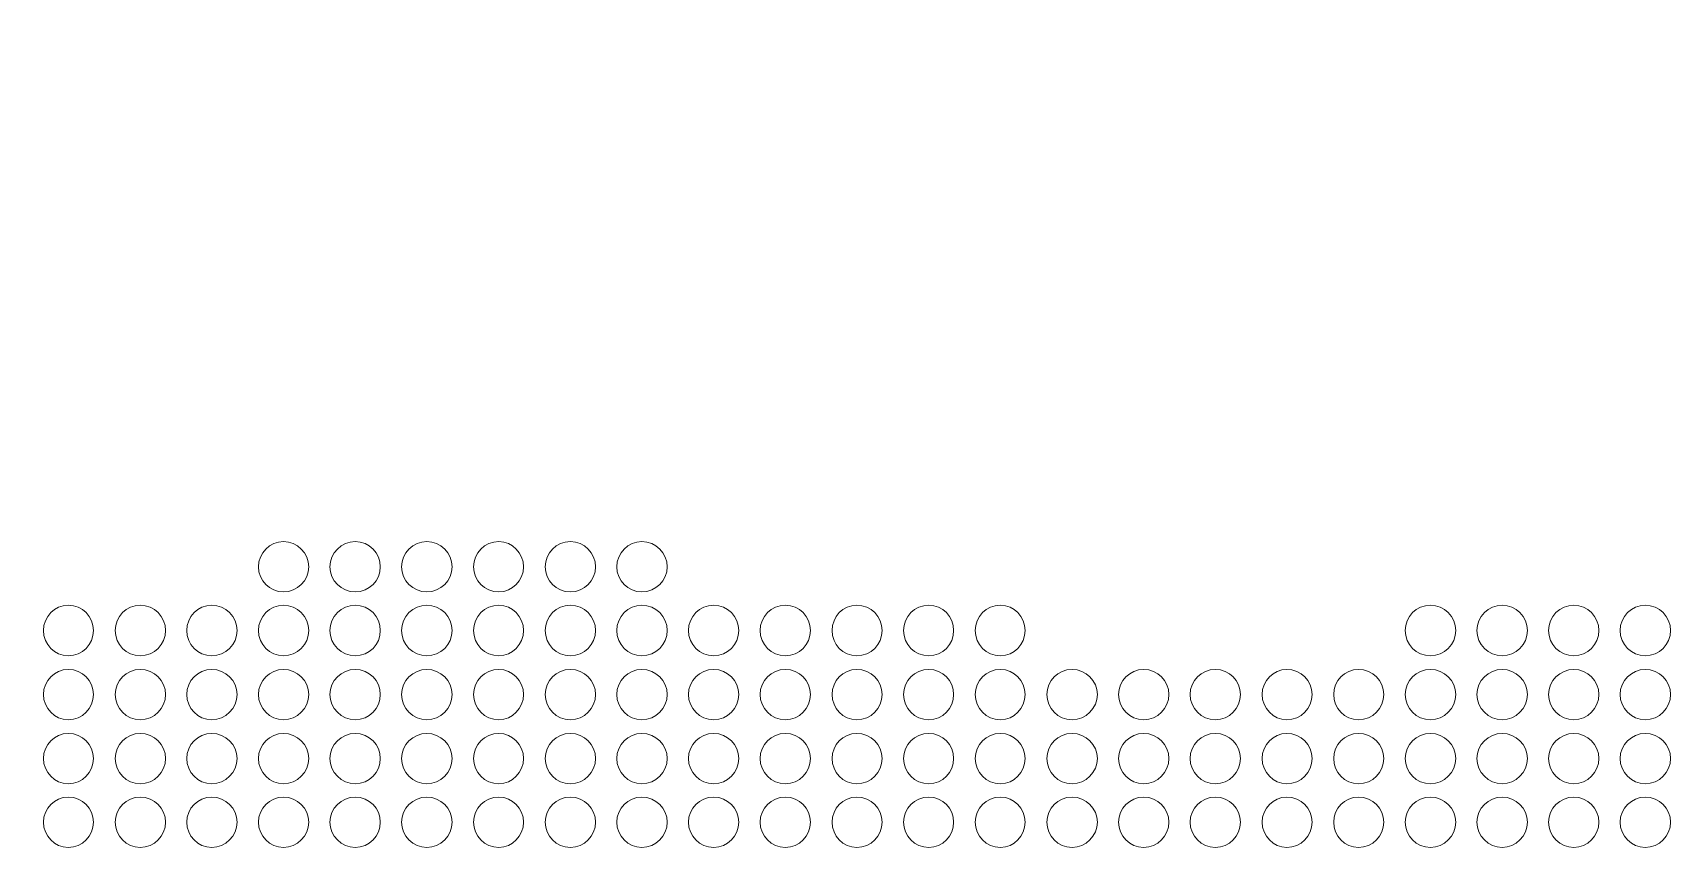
# Model space of a CAD drawing. Header units: inches. Extents: x 243 to 900, y -519 to -86.
# Drawn here: x 300.8 to 357.2, y -171.2 to -142.8 of the extents above; entities that cross this region are included whole.
import ezdxf

# ---------------------------------------------------------------- set-up
doc = ezdxf.new("R2010")
doc.units = ezdxf.units.IN
doc.header["$MEASUREMENT"] = 0
doc.layers.add('Layer 1', color=7, linetype='Continuous')

# ---------------------------------------------------------------- blocks, each defined once
blk = doc.blocks.new('block 3')
at = {"layer": 'Layer 1', "lineweight": 0}
blk.add_open_spline([(898.138, -484.267), (898.138, -494.991), (889.368, -503.763), (878.645, -503.763), (878.645, -503.763), (266.12, -503.763), (266.12, -503.763), (255.397, -503.763), (246.624, -494.991), (246.624, -484.267), (246.624, -484.267), (246.624, -108.507), (246.624, -108.507), (246.624, -97.783), (255.397, -89.011), (266.12, -89.011), (266.12, -89.011), (878.645, -89.011), (878.645, -89.011), (889.368, -89.011), (898.138, -97.783), (898.138, -108.507), (898.138, -108.507), (898.138, -484.267), (898.138, -484.267)], degree=3, knots=[0, 0, 0, 0, 1, 1, 1, 2, 2, 2, 3, 3, 3, 4, 4, 4, 5, 5, 5, 6, 6, 6, 7, 7, 7, 8, 8, 8, 8], dxfattribs=at)
blk = doc.blocks.new('block 2')
at = {"layer": 'Layer 1'}
blk.add_blockref('block 3', (0, 0), dxfattribs=at)
blk = doc.blocks.new('block 15')
at = {"layer": 'Layer 1', "lineweight": 0}
for points in [[(310.309, -161.265), (310.309, -161.735), (309.91, -162.132), (309.439, -162.132), (308.966, -162.132), (308.567, -161.735), (308.567, -161.265), (308.567, -160.79), (308.966, -160.394), (309.439, -160.394), (309.91, -160.394), (310.309, -160.79), (310.309, -161.265)], [(312.778, -161.265), (312.778, -161.735), (312.397, -162.132), (311.908, -162.132), (311.435, -162.132), (311.039, -161.735), (311.039, -161.265), (311.039, -160.79), (311.435, -160.394), (311.908, -160.394), (312.397, -160.394), (312.778, -160.79), (312.778, -161.265)], [(315.253, -161.265), (315.253, -161.735), (314.869, -162.132), (314.38, -162.132), (313.907, -162.132), (313.511, -161.735), (313.511, -161.265), (313.511, -160.79), (313.907, -160.394), (314.38, -160.394), (314.869, -160.394), (315.253, -160.79), (315.253, -161.265)], [(317.722, -161.265), (317.722, -161.735), (317.339, -162.132), (316.871, -162.132), (316.379, -162.132), (315.998, -161.735), (315.998, -161.265), (315.998, -160.79), (316.379, -160.394), (316.871, -160.394), (317.339, -160.394), (317.722, -160.79), (317.722, -161.265)], [(320.21, -161.265), (320.21, -161.735), (319.814, -162.132), (319.34, -162.132), (318.854, -162.132), (318.473, -161.735), (318.473, -161.265), (318.473, -160.79), (318.854, -160.394), (319.34, -160.394), (319.814, -160.394), (320.21, -160.79), (320.21, -161.265)], [(322.682, -161.265), (322.682, -161.735), (322.283, -162.132), (321.812, -162.132), (321.326, -162.132), (320.943, -161.735), (320.943, -161.265), (320.943, -160.79), (321.326, -160.394), (321.812, -160.394), (322.283, -160.394), (322.682, -160.79), (322.682, -161.265)]]:
    blk.add_open_spline(points, degree=3, knots=[0, 0, 0, 0, 1, 1, 1, 2, 2, 2, 3, 3, 3, 4, 4, 4, 4], dxfattribs=at)
blk = doc.blocks.new('block 16')
at = {"layer": 'Layer 1', "lineweight": 0}
for points in [[(302.874, -163.462), (302.874, -163.948), (302.494, -164.332), (302.007, -164.332), (301.531, -164.332), (301.15, -163.948), (301.15, -163.462), (301.15, -162.986), (301.531, -162.589), (302.007, -162.589), (302.494, -162.589), (302.874, -162.986), (302.874, -163.462)], [(305.365, -163.462), (305.365, -163.948), (304.966, -164.332), (304.492, -164.332), (304.006, -164.332), (303.625, -163.948), (303.625, -163.462), (303.625, -162.986), (304.006, -162.589), (304.492, -162.589), (304.966, -162.589), (305.365, -162.986), (305.365, -163.462)], [(307.834, -163.462), (307.834, -163.948), (307.438, -164.332), (306.964, -164.332), (306.475, -164.332), (306.095, -163.948), (306.095, -163.462), (306.095, -162.986), (306.475, -162.589), (306.964, -162.589), (307.438, -162.589), (307.834, -162.986), (307.834, -163.462)], [(310.309, -163.462), (310.309, -163.948), (309.91, -164.332), (309.439, -164.332), (308.966, -164.332), (308.567, -163.948), (308.567, -163.462), (308.567, -162.986), (308.966, -162.589), (309.439, -162.589), (309.91, -162.589), (310.309, -162.986), (310.309, -163.462)], [(312.778, -163.462), (312.778, -163.948), (312.397, -164.332), (311.908, -164.332), (311.435, -164.332), (311.039, -163.948), (311.039, -163.462), (311.039, -162.986), (311.435, -162.589), (311.908, -162.589), (312.397, -162.589), (312.778, -162.986), (312.778, -163.462)], [(315.253, -163.462), (315.253, -163.948), (314.869, -164.332), (314.38, -164.332), (313.907, -164.332), (313.511, -163.948), (313.511, -163.462), (313.511, -162.986), (313.907, -162.589), (314.38, -162.589), (314.869, -162.589), (315.253, -162.986), (315.253, -163.462)], [(317.722, -163.462), (317.722, -163.948), (317.339, -164.332), (316.871, -164.332), (316.379, -164.332), (315.998, -163.948), (315.998, -163.462), (315.998, -162.986), (316.379, -162.589), (316.871, -162.589), (317.339, -162.589), (317.722, -162.986), (317.722, -163.462)], [(320.21, -163.462), (320.21, -163.948), (319.814, -164.332), (319.34, -164.332), (318.854, -164.332), (318.473, -163.948), (318.473, -163.462), (318.473, -162.986), (318.854, -162.589), (319.34, -162.589), (319.814, -162.589), (320.21, -162.986), (320.21, -163.462)], [(322.682, -163.462), (322.682, -163.948), (322.283, -164.332), (321.812, -164.332), (321.326, -164.332), (320.943, -163.948), (320.943, -163.462), (320.943, -162.986), (321.326, -162.589), (321.812, -162.589), (322.283, -162.589), (322.682, -162.986), (322.682, -163.462)], [(325.152, -163.462), (325.152, -163.948), (324.758, -164.332), (324.287, -164.332), (323.809, -164.332), (323.415, -163.948), (323.415, -163.462), (323.415, -162.986), (323.809, -162.589), (324.287, -162.589), (324.758, -162.589), (325.152, -162.986), (325.152, -163.462)], [(327.626, -163.462), (327.626, -163.948), (327.245, -164.332), (326.756, -164.332), (326.283, -164.332), (325.886, -163.948), (325.886, -163.462), (325.886, -162.986), (326.283, -162.589), (326.756, -162.589), (327.245, -162.589), (327.626, -162.986), (327.626, -163.462)], [(330.098, -163.462), (330.098, -163.948), (329.717, -164.332), (329.228, -164.332), (328.755, -164.332), (328.374, -163.948), (328.374, -163.462), (328.374, -162.986), (328.755, -162.589), (329.228, -162.589), (329.717, -162.589), (330.098, -162.986), (330.098, -163.462)], [(332.57, -163.462), (332.57, -163.948), (332.187, -164.332), (331.716, -164.332), (331.227, -164.332), (330.844, -163.948), (330.844, -163.462), (330.844, -162.986), (331.227, -162.589), (331.716, -162.589), (332.187, -162.589), (332.57, -162.986), (332.57, -163.462)], [(335.039, -163.462), (335.039, -163.948), (334.662, -164.332), (334.186, -164.332), (333.696, -164.332), (333.318, -163.948), (333.318, -163.462), (333.318, -162.986), (333.696, -162.589), (334.186, -162.589), (334.662, -162.589), (335.039, -162.986), (335.039, -163.462)], [(349.903, -163.462), (349.903, -163.948), (349.507, -164.332), (349.034, -164.332), (348.544, -164.332), (348.164, -163.948), (348.164, -163.462), (348.164, -162.986), (348.544, -162.589), (349.034, -162.589), (349.507, -162.589), (349.903, -162.986), (349.903, -163.462)], [(352.378, -163.462), (352.378, -163.948), (351.981, -164.332), (351.508, -164.332), (351.035, -164.332), (350.635, -163.948), (350.635, -163.462), (350.635, -162.986), (351.035, -162.589), (351.508, -162.589), (351.981, -162.589), (352.378, -162.986), (352.378, -163.462)], [(354.847, -163.462), (354.847, -163.948), (354.451, -164.332), (353.977, -164.332), (353.507, -164.332), (353.107, -163.948), (353.107, -163.462), (353.107, -162.986), (353.507, -162.589), (353.977, -162.589), (354.451, -162.589), (354.847, -162.986), (354.847, -163.462)], [(357.322, -163.462), (357.322, -163.948), (356.923, -164.332), (356.449, -164.332), (355.979, -164.332), (355.58, -163.948), (355.58, -163.462), (355.58, -162.986), (355.979, -162.589), (356.449, -162.589), (356.923, -162.589), (357.322, -162.986), (357.322, -163.462)]]:
    blk.add_open_spline(points, degree=3, knots=[0, 0, 0, 0, 1, 1, 1, 2, 2, 2, 3, 3, 3, 4, 4, 4, 4], dxfattribs=at)
blk = doc.blocks.new('block 17')
at = {"layer": 'Layer 1', "lineweight": 0}
for points in [[(302.874, -165.674), (302.874, -166.148), (302.494, -166.543), (302.007, -166.543), (301.531, -166.543), (301.15, -166.148), (301.15, -165.674), (301.15, -165.202), (301.531, -164.804), (302.007, -164.804), (302.494, -164.804), (302.874, -165.202), (302.874, -165.674)], [(305.365, -165.674), (305.365, -166.148), (304.966, -166.543), (304.492, -166.543), (304.006, -166.543), (303.625, -166.148), (303.625, -165.674), (303.625, -165.202), (304.006, -164.804), (304.492, -164.804), (304.966, -164.804), (305.365, -165.202), (305.365, -165.674)], [(307.834, -165.674), (307.834, -166.148), (307.438, -166.543), (306.964, -166.543), (306.475, -166.543), (306.095, -166.148), (306.095, -165.674), (306.095, -165.202), (306.475, -164.804), (306.964, -164.804), (307.438, -164.804), (307.834, -165.202), (307.834, -165.674)], [(310.309, -165.674), (310.309, -166.148), (309.91, -166.543), (309.439, -166.543), (308.966, -166.543), (308.567, -166.148), (308.567, -165.674), (308.567, -165.202), (308.966, -164.804), (309.439, -164.804), (309.91, -164.804), (310.309, -165.202), (310.309, -165.674)], [(312.778, -165.674), (312.778, -166.148), (312.397, -166.543), (311.908, -166.543), (311.435, -166.543), (311.039, -166.148), (311.039, -165.674), (311.039, -165.202), (311.435, -164.804), (311.908, -164.804), (312.397, -164.804), (312.778, -165.202), (312.778, -165.674)], [(315.253, -165.674), (315.253, -166.148), (314.869, -166.543), (314.38, -166.543), (313.907, -166.543), (313.511, -166.148), (313.511, -165.674), (313.511, -165.202), (313.907, -164.804), (314.38, -164.804), (314.869, -164.804), (315.253, -165.202), (315.253, -165.674)], [(317.722, -165.674), (317.722, -166.148), (317.339, -166.543), (316.871, -166.543), (316.379, -166.543), (315.998, -166.148), (315.998, -165.674), (315.998, -165.202), (316.379, -164.804), (316.871, -164.804), (317.339, -164.804), (317.722, -165.202), (317.722, -165.674)], [(320.21, -165.674), (320.21, -166.148), (319.814, -166.543), (319.34, -166.543), (318.854, -166.543), (318.473, -166.148), (318.473, -165.674), (318.473, -165.202), (318.854, -164.804), (319.34, -164.804), (319.814, -164.804), (320.21, -165.202), (320.21, -165.674)], [(322.682, -165.674), (322.682, -166.148), (322.283, -166.543), (321.812, -166.543), (321.326, -166.543), (320.943, -166.148), (320.943, -165.674), (320.943, -165.202), (321.326, -164.804), (321.812, -164.804), (322.283, -164.804), (322.682, -165.202), (322.682, -165.674)], [(325.152, -165.674), (325.152, -166.148), (324.758, -166.543), (324.287, -166.543), (323.809, -166.543), (323.415, -166.148), (323.415, -165.674), (323.415, -165.202), (323.809, -164.804), (324.287, -164.804), (324.758, -164.804), (325.152, -165.202), (325.152, -165.674)], [(327.626, -165.674), (327.626, -166.148), (327.245, -166.543), (326.756, -166.543), (326.283, -166.543), (325.886, -166.148), (325.886, -165.674), (325.886, -165.202), (326.283, -164.804), (326.756, -164.804), (327.245, -164.804), (327.626, -165.202), (327.626, -165.674)], [(330.098, -165.674), (330.098, -166.148), (329.717, -166.543), (329.228, -166.543), (328.755, -166.543), (328.374, -166.148), (328.374, -165.674), (328.374, -165.202), (328.755, -164.804), (329.228, -164.804), (329.717, -164.804), (330.098, -165.202), (330.098, -165.674)], [(332.57, -165.674), (332.57, -166.148), (332.187, -166.543), (331.716, -166.543), (331.227, -166.543), (330.844, -166.148), (330.844, -165.674), (330.844, -165.202), (331.227, -164.804), (331.716, -164.804), (332.187, -164.804), (332.57, -165.202), (332.57, -165.674)], [(335.039, -165.674), (335.039, -166.148), (334.662, -166.543), (334.186, -166.543), (333.696, -166.543), (333.318, -166.148), (333.318, -165.674), (333.318, -165.202), (333.696, -164.804), (334.186, -164.804), (334.662, -164.804), (335.039, -165.202), (335.039, -165.674)], [(337.533, -165.674), (337.533, -166.148), (337.131, -166.543), (336.66, -166.543), (336.171, -166.543), (335.79, -166.148), (335.79, -165.674), (335.79, -165.202), (336.171, -164.804), (336.66, -164.804), (337.131, -164.804), (337.533, -165.202), (337.533, -165.674)], [(340.002, -165.674), (340.002, -166.148), (339.619, -166.543), (339.129, -166.543), (338.659, -166.543), (338.262, -166.148), (338.262, -165.674), (338.262, -165.202), (338.659, -164.804), (339.129, -164.804), (339.619, -164.804), (340.002, -165.202), (340.002, -165.674)], [(342.474, -165.674), (342.474, -166.148), (342.091, -166.543), (341.604, -166.543), (341.131, -166.543), (340.732, -166.148), (340.732, -165.674), (340.732, -165.202), (341.131, -164.804), (341.604, -164.804), (342.091, -164.804), (342.474, -165.202), (342.474, -165.674)], [(344.943, -165.674), (344.943, -166.148), (344.563, -166.543), (344.073, -166.543), (343.603, -166.543), (343.22, -166.148), (343.22, -165.674), (343.22, -165.202), (343.603, -164.804), (344.073, -164.804), (344.563, -164.804), (344.943, -165.202), (344.943, -165.674)], [(347.418, -165.674), (347.418, -166.148), (347.035, -166.543), (346.548, -166.543), (346.075, -166.543), (345.692, -166.148), (345.692, -165.674), (345.692, -165.202), (346.075, -164.804), (346.548, -164.804), (347.035, -164.804), (347.418, -165.202), (347.418, -165.674)], [(349.903, -165.674), (349.903, -166.148), (349.507, -166.543), (349.034, -166.543), (348.544, -166.543), (348.164, -166.148), (348.164, -165.674), (348.164, -165.202), (348.544, -164.804), (349.034, -164.804), (349.507, -164.804), (349.903, -165.202), (349.903, -165.674)], [(352.378, -165.674), (352.378, -166.148), (351.981, -166.543), (351.508, -166.543), (351.035, -166.543), (350.635, -166.148), (350.635, -165.674), (350.635, -165.202), (351.035, -164.804), (351.508, -164.804), (351.981, -164.804), (352.378, -165.202), (352.378, -165.674)], [(354.847, -165.674), (354.847, -166.148), (354.451, -166.543), (353.977, -166.543), (353.507, -166.543), (353.107, -166.148), (353.107, -165.674), (353.107, -165.202), (353.507, -164.804), (353.977, -164.804), (354.451, -164.804), (354.847, -165.202), (354.847, -165.674)], [(357.322, -165.674), (357.322, -166.148), (356.923, -166.543), (356.449, -166.543), (355.979, -166.543), (355.58, -166.148), (355.58, -165.674), (355.58, -165.202), (355.979, -164.804), (356.449, -164.804), (356.923, -164.804), (357.322, -165.202), (357.322, -165.674)]]:
    blk.add_open_spline(points, degree=3, knots=[0, 0, 0, 0, 1, 1, 1, 2, 2, 2, 3, 3, 3, 4, 4, 4, 4], dxfattribs=at)
blk = doc.blocks.new('block 18')
at = {"layer": 'Layer 1', "lineweight": 0}
for points in [[(302.874, -167.885), (302.874, -168.358), (302.494, -168.754), (302.007, -168.754), (301.531, -168.754), (301.15, -168.358), (301.15, -167.885), (301.15, -167.399), (301.531, -167.017), (302.007, -167.017), (302.494, -167.017), (302.874, -167.399), (302.874, -167.885)], [(305.365, -167.885), (305.365, -168.358), (304.966, -168.754), (304.492, -168.754), (304.006, -168.754), (303.625, -168.358), (303.625, -167.885), (303.625, -167.399), (304.006, -167.017), (304.492, -167.017), (304.966, -167.017), (305.365, -167.399), (305.365, -167.885)], [(307.834, -167.885), (307.834, -168.358), (307.438, -168.754), (306.964, -168.754), (306.475, -168.754), (306.095, -168.358), (306.095, -167.885), (306.095, -167.399), (306.475, -167.017), (306.964, -167.017), (307.438, -167.017), (307.834, -167.399), (307.834, -167.885)], [(310.309, -167.885), (310.309, -168.358), (309.91, -168.754), (309.439, -168.754), (308.966, -168.754), (308.567, -168.358), (308.567, -167.885), (308.567, -167.399), (308.966, -167.017), (309.439, -167.017), (309.91, -167.017), (310.309, -167.399), (310.309, -167.885)], [(312.778, -167.885), (312.778, -168.358), (312.397, -168.754), (311.908, -168.754), (311.435, -168.754), (311.039, -168.358), (311.039, -167.885), (311.039, -167.399), (311.435, -167.017), (311.908, -167.017), (312.397, -167.017), (312.778, -167.399), (312.778, -167.885)], [(315.253, -167.885), (315.253, -168.358), (314.869, -168.754), (314.38, -168.754), (313.907, -168.754), (313.511, -168.358), (313.511, -167.885), (313.511, -167.399), (313.907, -167.017), (314.38, -167.017), (314.869, -167.017), (315.253, -167.399), (315.253, -167.885)], [(317.722, -167.885), (317.722, -168.358), (317.339, -168.754), (316.871, -168.754), (316.379, -168.754), (315.998, -168.358), (315.998, -167.885), (315.998, -167.399), (316.379, -167.017), (316.871, -167.017), (317.339, -167.017), (317.722, -167.399), (317.722, -167.885)], [(320.21, -167.885), (320.21, -168.358), (319.814, -168.754), (319.34, -168.754), (318.854, -168.754), (318.473, -168.358), (318.473, -167.885), (318.473, -167.399), (318.854, -167.017), (319.34, -167.017), (319.814, -167.017), (320.21, -167.399), (320.21, -167.885)], [(322.682, -167.885), (322.682, -168.358), (322.283, -168.754), (321.812, -168.754), (321.326, -168.754), (320.943, -168.358), (320.943, -167.885), (320.943, -167.399), (321.326, -167.017), (321.812, -167.017), (322.283, -167.017), (322.682, -167.399), (322.682, -167.885)], [(325.152, -167.885), (325.152, -168.358), (324.758, -168.754), (324.287, -168.754), (323.809, -168.754), (323.415, -168.358), (323.415, -167.885), (323.415, -167.399), (323.809, -167.017), (324.287, -167.017), (324.758, -167.017), (325.152, -167.399), (325.152, -167.885)], [(327.626, -167.885), (327.626, -168.358), (327.245, -168.754), (326.756, -168.754), (326.283, -168.754), (325.886, -168.358), (325.886, -167.885), (325.886, -167.399), (326.283, -167.017), (326.756, -167.017), (327.245, -167.017), (327.626, -167.399), (327.626, -167.885)], [(330.098, -167.885), (330.098, -168.358), (329.717, -168.754), (329.228, -168.754), (328.755, -168.754), (328.374, -168.358), (328.374, -167.885), (328.374, -167.399), (328.755, -167.017), (329.228, -167.017), (329.717, -167.017), (330.098, -167.399), (330.098, -167.885)], [(332.57, -167.885), (332.57, -168.358), (332.187, -168.754), (331.716, -168.754), (331.227, -168.754), (330.844, -168.358), (330.844, -167.885), (330.844, -167.399), (331.227, -167.017), (331.716, -167.017), (332.187, -167.017), (332.57, -167.399), (332.57, -167.885)], [(335.039, -167.885), (335.039, -168.358), (334.662, -168.754), (334.186, -168.754), (333.696, -168.754), (333.318, -168.358), (333.318, -167.885), (333.318, -167.399), (333.696, -167.017), (334.186, -167.017), (334.662, -167.017), (335.039, -167.399), (335.039, -167.885)], [(337.533, -167.885), (337.533, -168.358), (337.131, -168.754), (336.66, -168.754), (336.171, -168.754), (335.79, -168.358), (335.79, -167.885), (335.79, -167.399), (336.171, -167.017), (336.66, -167.017), (337.131, -167.017), (337.533, -167.399), (337.533, -167.885)], [(340.002, -167.885), (340.002, -168.358), (339.619, -168.754), (339.129, -168.754), (338.659, -168.754), (338.262, -168.358), (338.262, -167.885), (338.262, -167.399), (338.659, -167.017), (339.129, -167.017), (339.619, -167.017), (340.002, -167.399), (340.002, -167.885)], [(342.474, -167.885), (342.474, -168.358), (342.091, -168.754), (341.604, -168.754), (341.131, -168.754), (340.732, -168.358), (340.732, -167.885), (340.732, -167.399), (341.131, -167.017), (341.604, -167.017), (342.091, -167.017), (342.474, -167.399), (342.474, -167.885)], [(344.943, -167.885), (344.943, -168.358), (344.563, -168.754), (344.073, -168.754), (343.603, -168.754), (343.22, -168.358), (343.22, -167.885), (343.22, -167.399), (343.603, -167.017), (344.073, -167.017), (344.563, -167.017), (344.943, -167.399), (344.943, -167.885)], [(347.418, -167.885), (347.418, -168.358), (347.035, -168.754), (346.548, -168.754), (346.075, -168.754), (345.692, -168.358), (345.692, -167.885), (345.692, -167.399), (346.075, -167.017), (346.548, -167.017), (347.035, -167.017), (347.418, -167.399), (347.418, -167.885)], [(349.903, -167.885), (349.903, -168.358), (349.507, -168.754), (349.034, -168.754), (348.544, -168.754), (348.164, -168.358), (348.164, -167.885), (348.164, -167.399), (348.544, -167.017), (349.034, -167.017), (349.507, -167.017), (349.903, -167.399), (349.903, -167.885)], [(352.378, -167.885), (352.378, -168.358), (351.981, -168.754), (351.508, -168.754), (351.035, -168.754), (350.635, -168.358), (350.635, -167.885), (350.635, -167.399), (351.035, -167.017), (351.508, -167.017), (351.981, -167.017), (352.378, -167.399), (352.378, -167.885)], [(354.847, -167.885), (354.847, -168.358), (354.451, -168.754), (353.977, -168.754), (353.507, -168.754), (353.107, -168.358), (353.107, -167.885), (353.107, -167.399), (353.507, -167.017), (353.977, -167.017), (354.451, -167.017), (354.847, -167.399), (354.847, -167.885)], [(357.322, -167.885), (357.322, -168.358), (356.923, -168.754), (356.449, -168.754), (355.979, -168.754), (355.58, -168.358), (355.58, -167.885), (355.58, -167.399), (355.979, -167.017), (356.449, -167.017), (356.923, -167.017), (357.322, -167.399), (357.322, -167.885)]]:
    blk.add_open_spline(points, degree=3, knots=[0, 0, 0, 0, 1, 1, 1, 2, 2, 2, 3, 3, 3, 4, 4, 4, 4], dxfattribs=at)
blk = doc.blocks.new('block 19')
at = {"layer": 'Layer 1', "lineweight": 0}
for points in [[(302.874, -170.085), (302.874, -170.554), (302.494, -170.952), (302.007, -170.952), (301.531, -170.952), (301.15, -170.554), (301.15, -170.085), (301.15, -169.609), (301.531, -169.212), (302.007, -169.212), (302.494, -169.212), (302.874, -169.609), (302.874, -170.085)], [(305.365, -170.085), (305.365, -170.554), (304.966, -170.952), (304.492, -170.952), (304.006, -170.952), (303.625, -170.554), (303.625, -170.085), (303.625, -169.609), (304.006, -169.212), (304.492, -169.212), (304.966, -169.212), (305.365, -169.609), (305.365, -170.085)], [(307.834, -170.085), (307.834, -170.554), (307.438, -170.952), (306.964, -170.952), (306.475, -170.952), (306.095, -170.554), (306.095, -170.085), (306.095, -169.609), (306.475, -169.212), (306.964, -169.212), (307.438, -169.212), (307.834, -169.609), (307.834, -170.085)], [(310.309, -170.085), (310.309, -170.554), (309.91, -170.952), (309.439, -170.952), (308.966, -170.952), (308.567, -170.554), (308.567, -170.085), (308.567, -169.609), (308.966, -169.212), (309.439, -169.212), (309.91, -169.212), (310.309, -169.609), (310.309, -170.085)], [(312.778, -170.085), (312.778, -170.554), (312.397, -170.952), (311.908, -170.952), (311.435, -170.952), (311.039, -170.554), (311.039, -170.085), (311.039, -169.609), (311.435, -169.212), (311.908, -169.212), (312.397, -169.212), (312.778, -169.609), (312.778, -170.085)], [(315.253, -170.085), (315.253, -170.554), (314.869, -170.952), (314.38, -170.952), (313.907, -170.952), (313.511, -170.554), (313.511, -170.085), (313.511, -169.609), (313.907, -169.212), (314.38, -169.212), (314.869, -169.212), (315.253, -169.609), (315.253, -170.085)], [(317.722, -170.085), (317.722, -170.554), (317.339, -170.952), (316.871, -170.952), (316.379, -170.952), (315.998, -170.554), (315.998, -170.085), (315.998, -169.609), (316.379, -169.212), (316.871, -169.212), (317.339, -169.212), (317.722, -169.609), (317.722, -170.085)], [(320.21, -170.085), (320.21, -170.554), (319.814, -170.952), (319.34, -170.952), (318.854, -170.952), (318.473, -170.554), (318.473, -170.085), (318.473, -169.609), (318.854, -169.212), (319.34, -169.212), (319.814, -169.212), (320.21, -169.609), (320.21, -170.085)], [(322.682, -170.085), (322.682, -170.554), (322.283, -170.952), (321.812, -170.952), (321.326, -170.952), (320.943, -170.554), (320.943, -170.085), (320.943, -169.609), (321.326, -169.212), (321.812, -169.212), (322.283, -169.212), (322.682, -169.609), (322.682, -170.085)], [(325.152, -170.085), (325.152, -170.554), (324.758, -170.952), (324.287, -170.952), (323.809, -170.952), (323.415, -170.554), (323.415, -170.085), (323.415, -169.609), (323.809, -169.212), (324.287, -169.212), (324.758, -169.212), (325.152, -169.609), (325.152, -170.085)], [(327.626, -170.085), (327.626, -170.554), (327.245, -170.952), (326.756, -170.952), (326.283, -170.952), (325.886, -170.554), (325.886, -170.085), (325.886, -169.609), (326.283, -169.212), (326.756, -169.212), (327.245, -169.212), (327.626, -169.609), (327.626, -170.085)], [(330.098, -170.085), (330.098, -170.554), (329.717, -170.952), (329.228, -170.952), (328.755, -170.952), (328.374, -170.554), (328.374, -170.085), (328.374, -169.609), (328.755, -169.212), (329.228, -169.212), (329.717, -169.212), (330.098, -169.609), (330.098, -170.085)], [(332.57, -170.085), (332.57, -170.554), (332.187, -170.952), (331.716, -170.952), (331.227, -170.952), (330.844, -170.554), (330.844, -170.085), (330.844, -169.609), (331.227, -169.212), (331.716, -169.212), (332.187, -169.212), (332.57, -169.609), (332.57, -170.085)], [(335.039, -170.085), (335.039, -170.554), (334.662, -170.952), (334.186, -170.952), (333.696, -170.952), (333.318, -170.554), (333.318, -170.085), (333.318, -169.609), (333.696, -169.212), (334.186, -169.212), (334.662, -169.212), (335.039, -169.609), (335.039, -170.085)], [(337.533, -170.085), (337.533, -170.554), (337.131, -170.952), (336.66, -170.952), (336.171, -170.952), (335.79, -170.554), (335.79, -170.085), (335.79, -169.609), (336.171, -169.212), (336.66, -169.212), (337.131, -169.212), (337.533, -169.609), (337.533, -170.085)], [(340.002, -170.085), (340.002, -170.554), (339.619, -170.952), (339.129, -170.952), (338.659, -170.952), (338.262, -170.554), (338.262, -170.085), (338.262, -169.609), (338.659, -169.212), (339.129, -169.212), (339.619, -169.212), (340.002, -169.609), (340.002, -170.085)], [(342.474, -170.085), (342.474, -170.554), (342.091, -170.952), (341.604, -170.952), (341.131, -170.952), (340.732, -170.554), (340.732, -170.085), (340.732, -169.609), (341.131, -169.212), (341.604, -169.212), (342.091, -169.212), (342.474, -169.609), (342.474, -170.085)], [(344.943, -170.085), (344.943, -170.554), (344.563, -170.952), (344.073, -170.952), (343.603, -170.952), (343.22, -170.554), (343.22, -170.085), (343.22, -169.609), (343.603, -169.212), (344.073, -169.212), (344.563, -169.212), (344.943, -169.609), (344.943, -170.085)], [(347.418, -170.085), (347.418, -170.554), (347.035, -170.952), (346.548, -170.952), (346.075, -170.952), (345.692, -170.554), (345.692, -170.085), (345.692, -169.609), (346.075, -169.212), (346.548, -169.212), (347.035, -169.212), (347.418, -169.609), (347.418, -170.085)], [(349.903, -170.085), (349.903, -170.554), (349.507, -170.952), (349.034, -170.952), (348.544, -170.952), (348.164, -170.554), (348.164, -170.085), (348.164, -169.609), (348.544, -169.212), (349.034, -169.212), (349.507, -169.212), (349.903, -169.609), (349.903, -170.085)], [(352.378, -170.085), (352.378, -170.554), (351.981, -170.952), (351.508, -170.952), (351.035, -170.952), (350.635, -170.554), (350.635, -170.085), (350.635, -169.609), (351.035, -169.212), (351.508, -169.212), (351.981, -169.212), (352.378, -169.609), (352.378, -170.085)], [(354.847, -170.085), (354.847, -170.554), (354.451, -170.952), (353.977, -170.952), (353.507, -170.952), (353.107, -170.554), (353.107, -170.085), (353.107, -169.609), (353.507, -169.212), (353.977, -169.212), (354.451, -169.212), (354.847, -169.609), (354.847, -170.085)], [(357.322, -170.085), (357.322, -170.554), (356.923, -170.952), (356.449, -170.952), (355.979, -170.952), (355.58, -170.554), (355.58, -170.085), (355.58, -169.609), (355.979, -169.212), (356.449, -169.212), (356.923, -169.212), (357.322, -169.609), (357.322, -170.085)]]:
    blk.add_open_spline(points, degree=3, knots=[0, 0, 0, 0, 1, 1, 1, 2, 2, 2, 3, 3, 3, 4, 4, 4, 4], dxfattribs=at)
blk = doc.blocks.new('block 5')
at = {"layer": 'Layer 1'}
for name in ['block 15', 'block 16', 'block 17', 'block 18', 'block 19']:
    blk.add_blockref(name, (0, 0), dxfattribs=at)
blk = doc.blocks.new('block 4')
at = {"layer": 'Layer 1'}
blk.add_blockref('block 5', (0, 0), dxfattribs=at)

msp = doc.modelspace()

# ---------------------------------------------------------------- linework, layer by layer
at = {"layer": 'Layer 1', "lineweight": 0}
msp.add_open_spline([(771.889, -89.011), (771.889, -89.011), (266.12, -89.011), (266.12, -89.011), (255.397, -89.011), (246.624, -97.783), (246.624, -108.507), (246.624, -108.507), (246.624, -499.044), (246.624, -499.044), (246.624, -509.767), (255.397, -518.54), (266.12, -518.54), (266.12, -518.54), (371.556, -518.54), (371.556, -518.54), (400.967, -304.591), (562.913, -132.915), (771.889, -89.011)], degree=3, knots=[0, 0, 0, 0, 1, 1, 1, 2, 2, 2, 3, 3, 3, 4, 4, 4, 5, 5, 5, 6, 6, 6, 6], dxfattribs=at)

# ---------------------------------------------------------------- block references
at = {"layer": 'Layer 1'}
for name in ['block 2', 'block 4']:
    msp.add_blockref(name, (0, 0), dxfattribs=at)

doc.saveas('drawing.dxf')
